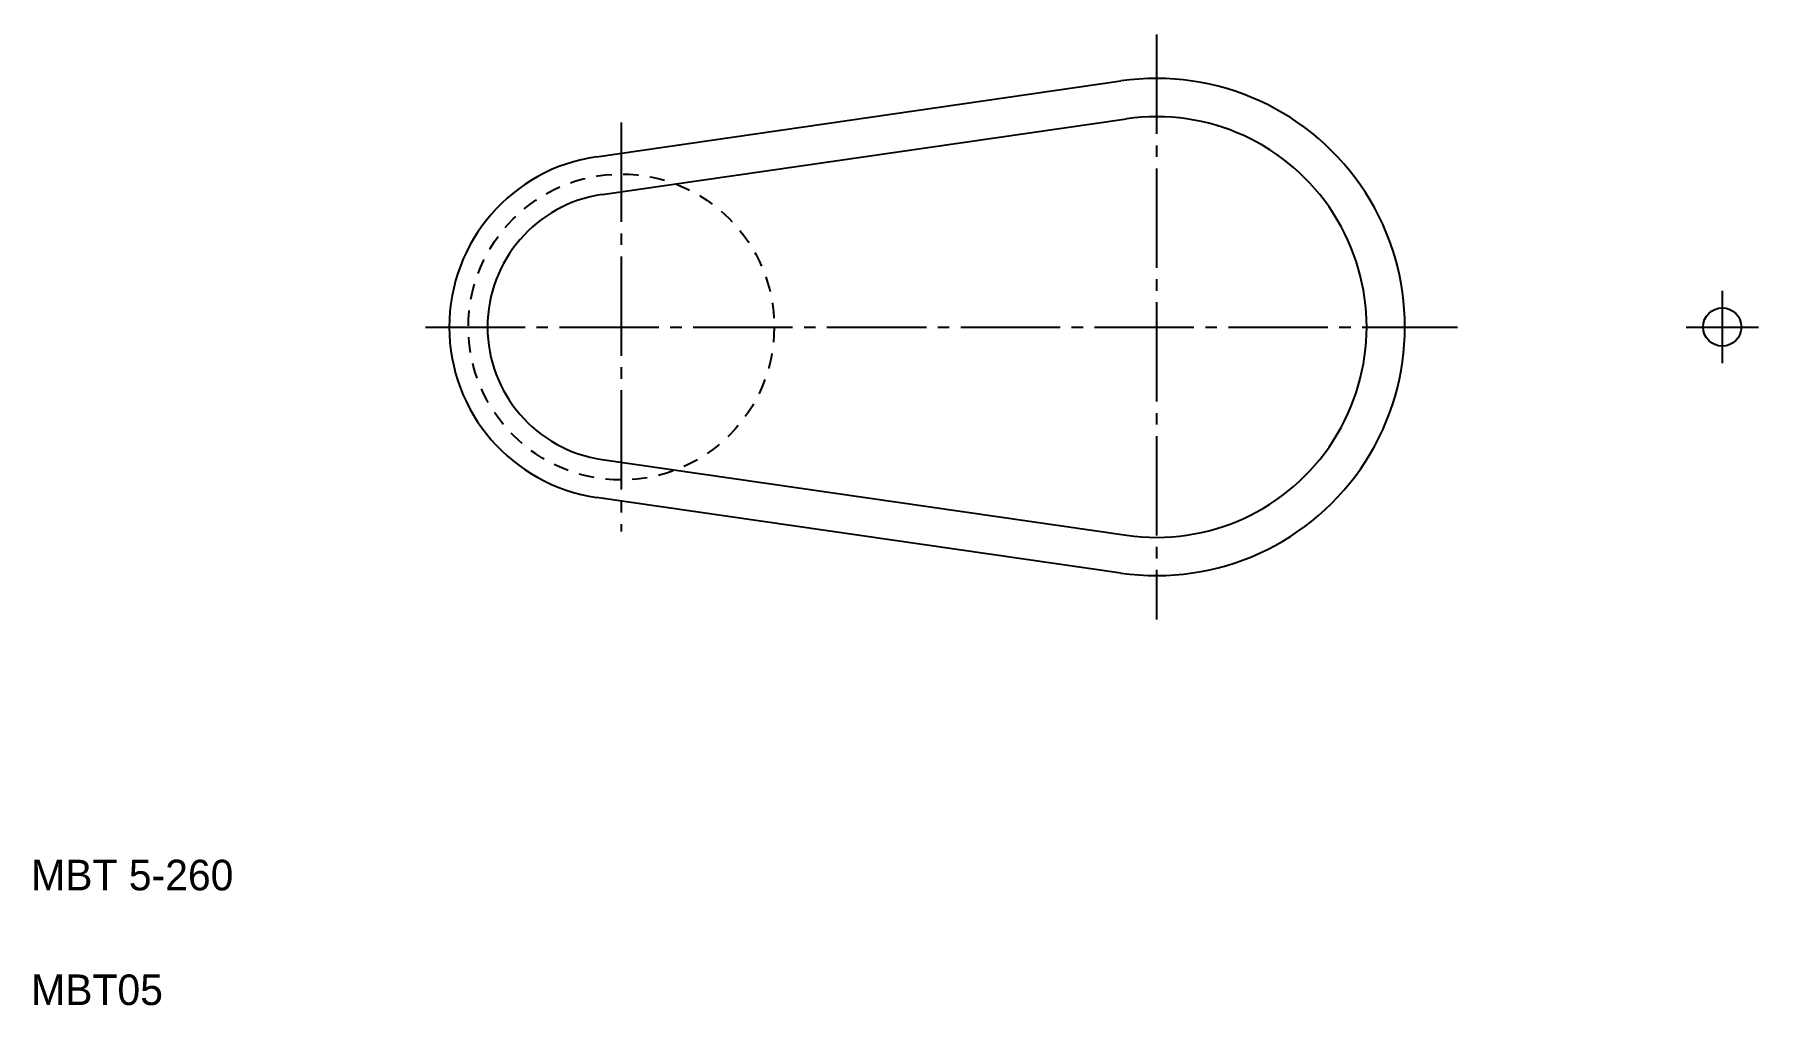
# Model space of a CAD drawing. Extents: x 10 to 236, y 10 to 137.
import ezdxf

# ---------------------------------------------------------------- set-up
doc = ezdxf.new("R2010")
doc.units = 0
doc.linetypes.add('CENTER', pattern=[17.5, 13, -1.5, 1.5, -1.5])
doc.linetypes.add('DASHED', pattern=[3.5, 2, -1.5])
doc.layers.get('0').update_dxf_attribs({"linetype": 'CONTINUOUS'})
doc.layers.add('CENTER', color=1, linetype='CENTER')

msp = doc.modelspace()

# ---------------------------------------------------------------- linework, layer by layer
at = {"color": 7, "linetype": 'CONTINUOUS'}
for p, q in [((83.97, 120.92), (152.54, 130.82)), ((84.69, 115.98), (153.26, 125.87)), ((118.26, 125.87), (118.26, 125.87)), ((101.11, 123.4), (101.11, 123.4)), ((84.69, 81.33), (153.26, 71.44)), ((83.97, 76.39), (152.54, 66.49))]:
    msp.add_line(p, q, dxfattribs=at)
at = {"color": 3, "linetype": 'DASHED'}
msp.add_circle((87.19, 98.65), 20, dxfattribs=at)
at = {"color": 7, "linetype": 'CONTINUOUS'}
msp.add_circle((231.2, 98.65), 2.5, dxfattribs=at)
for centre, radius, start, end in [((157.19, 98.65), 32.5, 261.7868, 98.2132), ((157.19, 98.65), 27.5, 261.7868, 98.2132), ((87.19, 98.65), 22.5, 98.2132, 261.7868), ((87.19, 98.65), 17.5, 98.2132, 261.7868)]:
    msp.add_arc(centre, radius, start, end, dxfattribs=at)
at = {"layer": 'CENTER', "color": 1, "linetype": 'CENTER'}
for p, q in [((157.19, 136.89), (157.19, 60.42)), ((87.19, 125.39), (87.19, 71.92)), ((231.2, 103.4), (231.2, 93.91)), ((61.6, 98.65), (196.55, 98.65)), ((226.46, 98.65), (235.94, 98.65))]:
    msp.add_line(p, q, dxfattribs=at)

# ---------------------------------------------------------------- texts
at = {"color": 7, "linetype": 'CONTINUOUS'}
for s, p in [('MBT 5-260', (10, 25)), ('MBT05', (10, 10))]:
    msp.add_text(s, height=4, dxfattribs=at).set_placement(p)

doc.saveas('drawing.dxf')
